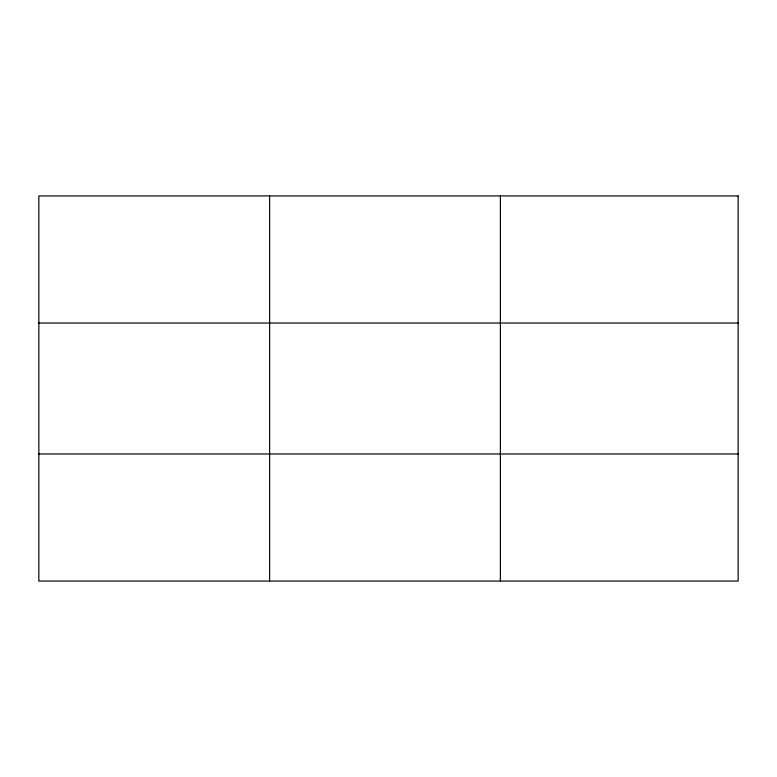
<?xml version="1.0" encoding="UTF-8"?>
<svg xmlns="http://www.w3.org/2000/svg" width="777" height="777" viewBox="0 0 777 777"><rect width="100%" height="100%" fill="white"/><g stroke="black" fill="none" stroke-linecap="round" stroke-linejoin="round"><path stroke-width="1.17" d="M269.619 195.94L269.619 581.06M500.388 195.94L500.388 581.06M38.85 323.028L738.15 323.028M38.85 453.972L738.15 453.972M738.15 195.94L738.15 581.06L38.85 581.06L38.85 195.94L738.15 195.94"/></g></svg>
